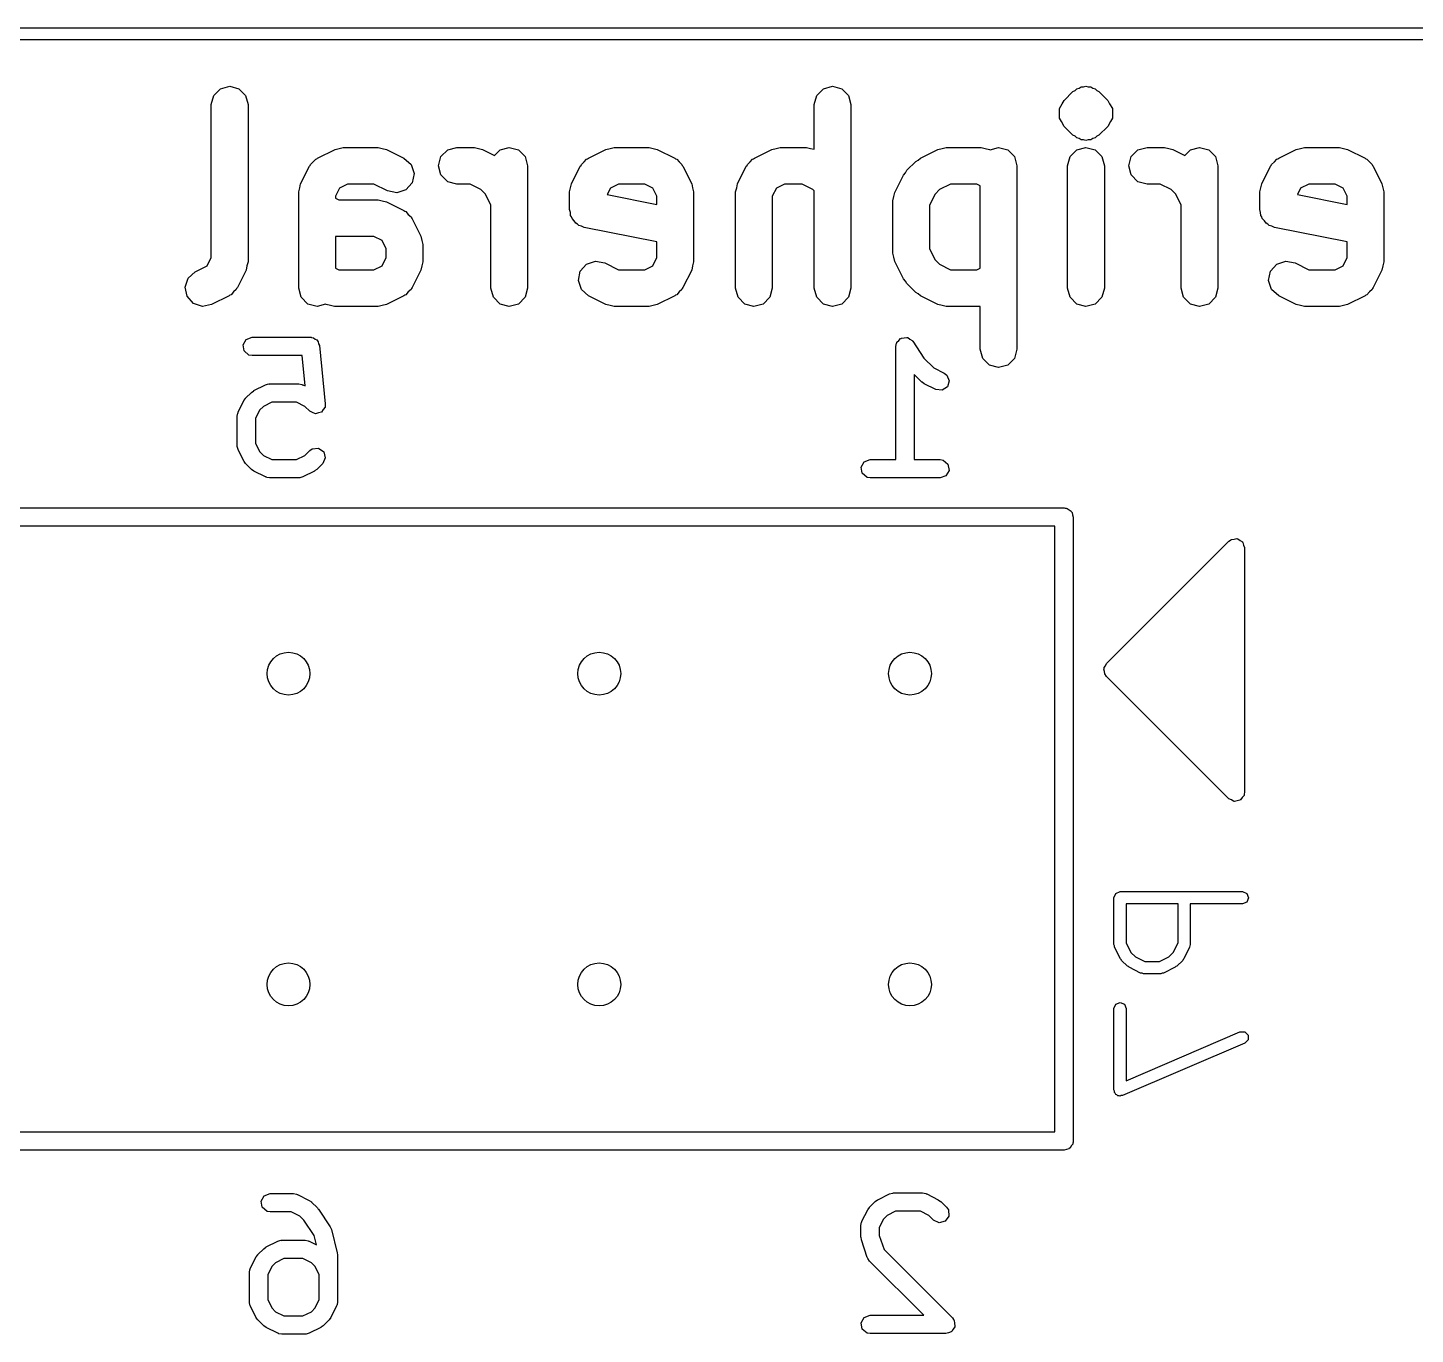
# Model space of a CAD drawing. Extents: x 0.05 to 3.95, y 0.04 to 3.84.
# Drawn here: x 1.5452 to 1.9917, y 0.0358 to 0.4563 of the extents above; entities that cross this region are included whole.
import ezdxf

# ---------------------------------------------------------------- set-up
doc = ezdxf.new("R2010")
doc.units = 0
doc.header["$MEASUREMENT"] = 0
doc.layers.add('BLACK', color=7, linetype='CONTINUOUS')

msp = doc.modelspace()

# ---------------------------------------------------------------- linework, layer by layer
at = {"layer": 'BLACK', "linetype": 'CONTINUOUS'}
for p, q in [((0.50669, 0.4563), (3.9437, 0.4563)), ((3.94567, 0.45236), (0.50472, 0.45236)), ((1.60427, 0.43156), (1.60507, 0.43451)), ((1.60507, 0.43451), (1.60723, 0.43668)), ((1.60723, 0.43668), (1.61018, 0.43747)), ((1.61018, 0.43747), (1.61313, 0.43668)), ((1.61313, 0.43668), (1.61529, 0.43451)), ((1.61529, 0.43451), (1.61609, 0.43156)), ((1.79831, 0.43156), (1.7991, 0.43451)), ((1.7991, 0.43451), (1.80127, 0.43668)), ((1.80127, 0.43668), (1.80422, 0.43747)), ((1.80422, 0.43747), (1.80717, 0.43668)), ((1.80717, 0.43668), (1.80933, 0.43451)), ((1.80933, 0.43451), (1.81012, 0.43156)), ((1.87878, 0.43293), (1.88159, 0.43574)), ((1.88159, 0.43574), (1.88227, 0.43613)), ((1.88159, 0.43574), (1.88159, 0.43574)), ((1.88159, 0.43574), (1.88159, 0.43574)), ((1.88227, 0.43613), (1.88282, 0.43668)), ((1.88282, 0.43668), (1.88357, 0.43688)), ((1.88357, 0.43688), (1.88424, 0.43727)), ((1.88424, 0.43727), (1.88502, 0.43727)), ((1.88502, 0.43727), (1.88577, 0.43747)), ((1.88577, 0.43747), (1.88652, 0.43727)), ((1.88652, 0.43727), (1.8873, 0.43727)), ((1.8873, 0.43727), (1.8873, 0.43727)), ((1.8873, 0.43727), (1.88797, 0.43688)), ((1.88797, 0.43688), (1.88872, 0.43668)), ((1.88872, 0.43668), (1.88927, 0.43613)), ((1.88927, 0.43613), (1.88995, 0.43574)), ((1.88995, 0.43574), (1.88995, 0.43574)), ((1.88995, 0.43574), (1.89276, 0.43293)), ((1.60427, 0.38234), (1.60427, 0.43156)), ((1.61609, 0.43156), (1.61609, 0.38094)), ((1.79831, 0.41718), (1.79831, 0.43156)), ((1.81012, 0.43156), (1.81012, 0.37251)), ((1.87725, 0.43028), (1.87815, 0.43183)), ((1.87725, 0.42722), (1.87725, 0.43028)), ((1.87725, 0.43028), (1.87725, 0.43028)), ((1.87815, 0.43183), (1.87878, 0.43293)), ((1.87878, 0.43293), (1.87878, 0.43293)), ((1.87878, 0.43293), (1.87878, 0.43293)), ((1.89276, 0.43293), (1.89339, 0.43183)), ((1.89339, 0.43183), (1.89429, 0.43028)), ((1.89429, 0.43028), (1.89429, 0.43028)), ((1.89429, 0.43028), (1.89429, 0.42722)), ((1.8779, 0.42611), (1.87725, 0.42722)), ((1.87878, 0.42457), (1.8779, 0.42611)), ((1.88159, 0.42176), (1.87878, 0.42457)), ((1.87878, 0.42457), (1.87878, 0.42457)), ((1.89276, 0.42457), (1.88995, 0.42176)), ((1.89364, 0.42611), (1.89276, 0.42457)), ((1.89429, 0.42722), (1.89364, 0.42611)), ((1.88227, 0.42137), (1.88159, 0.42176)), ((1.88282, 0.42082), (1.88227, 0.42137)), ((1.88357, 0.42062), (1.88282, 0.42082)), ((1.88424, 0.42023), (1.88357, 0.42062)), ((1.88502, 0.42023), (1.88424, 0.42023)), ((1.88424, 0.42023), (1.88424, 0.42023)), ((1.88577, 0.42003), (1.88502, 0.42023)), ((1.88652, 0.42023), (1.88577, 0.42003)), ((1.8873, 0.42023), (1.88652, 0.42023)), ((1.88797, 0.42062), (1.8873, 0.42023)), ((1.88872, 0.42082), (1.88797, 0.42062)), ((1.88927, 0.42137), (1.88872, 0.42082)), ((1.88995, 0.42176), (1.88927, 0.42137)), ((1.88995, 0.42176), (1.88995, 0.42176)), ((1.63847, 0.41435), (1.6441, 0.41716)), ((1.6441, 0.41716), (1.64543, 0.41743)), ((1.64543, 0.41743), (1.64674, 0.41778)), ((1.64674, 0.41778), (1.65799, 0.41778)), ((1.65799, 0.41778), (1.6593, 0.41743)), ((1.6593, 0.41743), (1.66063, 0.41716)), ((1.66063, 0.41716), (1.66625, 0.41435)), ((1.67818, 0.41483), (1.68034, 0.41699)), ((1.68034, 0.41699), (1.6833, 0.41778)), ((1.6833, 0.41778), (1.68892, 0.41778)), ((1.68892, 0.41778), (1.69023, 0.41743)), ((1.69023, 0.41743), (1.69156, 0.41716)), ((1.69156, 0.41716), (1.69544, 0.41522)), ((1.69544, 0.41522), (1.69722, 0.41699)), ((1.69722, 0.41699), (1.70017, 0.41778)), ((1.70017, 0.41778), (1.70312, 0.41699)), ((1.70312, 0.41699), (1.70528, 0.41483)), ((1.72565, 0.41435), (1.73127, 0.41716)), ((1.73127, 0.41716), (1.7326, 0.41743)), ((1.7326, 0.41743), (1.73391, 0.41778)), ((1.73391, 0.41778), (1.74516, 0.41778)), ((1.74516, 0.41778), (1.74647, 0.41743)), ((1.74647, 0.41743), (1.7478, 0.41716)), ((1.7478, 0.41716), (1.75343, 0.41435)), ((1.77908, 0.41435), (1.7847, 0.41716)), ((1.7847, 0.41716), (1.78603, 0.41743)), ((1.78603, 0.41743), (1.78735, 0.41778)), ((1.78735, 0.41778), (1.79578, 0.41778)), ((1.79578, 0.41778), (1.79709, 0.41743)), ((1.79709, 0.41743), (1.79831, 0.41718)), ((1.83251, 0.41435), (1.83814, 0.41716)), ((1.83814, 0.41716), (1.83947, 0.41743)), ((1.83947, 0.41743), (1.84078, 0.41778)), ((1.84078, 0.41778), (1.85202, 0.41778)), ((1.85202, 0.41778), (1.85334, 0.41743)), ((1.85334, 0.41743), (1.85467, 0.41716)), ((1.85467, 0.41716), (1.85489, 0.41704)), ((1.85489, 0.41704), (1.85765, 0.41778)), ((1.85765, 0.41778), (1.8606, 0.41699)), ((1.8606, 0.41699), (1.86276, 0.41483)), ((1.88066, 0.41483), (1.88282, 0.41699)), ((1.88282, 0.41699), (1.88577, 0.41778)), ((1.88577, 0.41778), (1.88872, 0.41699)), ((1.88872, 0.41699), (1.89088, 0.41483)), ((1.90034, 0.41483), (1.9025, 0.41699)), ((1.9025, 0.41699), (1.90546, 0.41778)), ((1.90546, 0.41778), (1.91108, 0.41778)), ((1.91108, 0.41778), (1.91239, 0.41743)), ((1.91239, 0.41743), (1.91372, 0.41716)), ((1.91372, 0.41716), (1.9176, 0.41522)), ((1.9176, 0.41522), (1.91938, 0.41699)), ((1.91938, 0.41699), (1.92233, 0.41778)), ((1.92233, 0.41778), (1.92528, 0.41699)), ((1.92528, 0.41699), (1.92744, 0.41483)), ((1.94781, 0.41435), (1.95343, 0.41716)), ((1.95343, 0.41716), (1.95476, 0.41743)), ((1.95476, 0.41743), (1.95607, 0.41778)), ((1.95607, 0.41778), (1.96732, 0.41778)), ((1.96732, 0.41778), (1.96863, 0.41743)), ((1.96863, 0.41743), (1.96996, 0.41716)), ((1.96996, 0.41716), (1.97559, 0.41435)), ((1.63302, 0.40608), (1.63583, 0.41171)), ((1.63583, 0.41171), (1.63607, 0.41198)), ((1.63607, 0.41198), (1.63619, 0.41232)), ((1.63619, 0.41232), (1.63707, 0.4131)), ((1.63707, 0.4131), (1.63786, 0.41399)), ((1.63786, 0.41399), (1.6382, 0.41411)), ((1.6382, 0.41411), (1.63847, 0.41435)), ((1.66625, 0.41435), (1.66854, 0.41232)), ((1.66854, 0.41232), (1.66951, 0.40942)), ((1.67739, 0.41188), (1.67818, 0.41483)), ((1.67818, 0.40892), (1.67739, 0.41188)), ((1.70528, 0.41483), (1.70607, 0.41188)), ((1.70607, 0.41188), (1.70607, 0.37251)), ((1.7202, 0.40608), (1.72301, 0.41171)), ((1.72301, 0.41171), (1.72325, 0.41198)), ((1.72325, 0.41198), (1.72336, 0.41232)), ((1.72336, 0.41232), (1.72425, 0.4131)), ((1.72425, 0.4131), (1.72504, 0.41399)), ((1.72504, 0.41399), (1.72538, 0.41411)), ((1.72538, 0.41411), (1.72565, 0.41435)), ((1.75343, 0.41435), (1.7537, 0.41411)), ((1.7537, 0.41411), (1.75404, 0.41399)), ((1.75404, 0.41399), (1.75483, 0.4131)), ((1.75483, 0.4131), (1.75572, 0.41232)), ((1.75572, 0.41232), (1.75583, 0.41198)), ((1.75583, 0.41198), (1.75607, 0.41171)), ((1.75607, 0.41171), (1.75888, 0.40608)), ((1.77363, 0.40608), (1.77644, 0.41171)), ((1.77644, 0.41171), (1.77668, 0.41198)), ((1.77668, 0.41198), (1.77679, 0.41232)), ((1.77679, 0.41232), (1.77768, 0.4131)), ((1.77768, 0.4131), (1.77847, 0.41399)), ((1.77847, 0.41399), (1.77881, 0.41411)), ((1.77881, 0.41411), (1.77908, 0.41435)), ((1.82816, 0.41043), (1.83098, 0.41324)), ((1.83098, 0.41324), (1.8318, 0.41372)), ((1.8318, 0.41372), (1.83251, 0.41435)), ((1.86276, 0.41483), (1.86355, 0.41188)), ((1.86355, 0.41188), (1.86355, 0.35282)), ((1.87986, 0.41188), (1.88066, 0.41483)), ((1.87986, 0.37251), (1.87986, 0.41188)), ((1.89088, 0.41483), (1.89168, 0.41188)), ((1.89168, 0.41188), (1.89168, 0.37251)), ((1.89955, 0.41188), (1.90034, 0.41483)), ((1.90034, 0.40892), (1.89955, 0.41188)), ((1.92744, 0.41483), (1.92823, 0.41188)), ((1.92823, 0.41188), (1.92823, 0.37251)), ((1.94236, 0.40608), (1.94517, 0.41171)), ((1.94517, 0.41171), (1.94541, 0.41198)), ((1.94541, 0.41198), (1.94552, 0.41232)), ((1.94552, 0.41232), (1.94641, 0.4131)), ((1.94641, 0.4131), (1.9472, 0.41399)), ((1.9472, 0.41399), (1.94754, 0.41411)), ((1.94754, 0.41411), (1.94781, 0.41435)), ((1.97559, 0.41435), (1.97586, 0.41411)), ((1.97586, 0.41411), (1.9762, 0.41399)), ((1.9762, 0.41399), (1.97699, 0.4131)), ((1.97699, 0.4131), (1.97788, 0.41232)), ((1.97788, 0.41232), (1.97799, 0.41198)), ((1.97799, 0.41198), (1.97823, 0.41171)), ((1.97823, 0.41171), (1.98104, 0.40608)), ((1.66889, 0.40642), (1.66686, 0.40414)), ((1.66951, 0.40942), (1.66889, 0.40642)), ((1.68034, 0.40676), (1.67818, 0.40892)), ((1.6833, 0.40597), (1.68034, 0.40676)), ((1.82425, 0.40327), (1.82706, 0.40889)), ((1.82706, 0.40889), (1.82769, 0.4096)), ((1.82769, 0.4096), (1.82816, 0.41043)), ((1.9025, 0.40676), (1.90034, 0.40892)), ((1.90546, 0.40597), (1.9025, 0.40676)), ((1.6324, 0.40344), (1.63275, 0.40475)), ((1.6324, 0.37251), (1.6324, 0.40344)), ((1.63275, 0.40475), (1.63302, 0.40608)), ((1.64552, 0.40466), (1.64421, 0.40205)), ((1.64421, 0.40205), (1.64421, 0.40147)), ((1.64813, 0.40597), (1.64552, 0.40466)), ((1.65659, 0.40597), (1.64813, 0.40597)), ((1.66097, 0.40378), (1.65659, 0.40597)), ((1.66396, 0.40317), (1.66097, 0.40378)), ((1.66686, 0.40414), (1.66396, 0.40317)), ((1.68753, 0.40597), (1.6833, 0.40597)), ((1.69105, 0.40421), (1.68753, 0.40597)), ((1.6925, 0.40275), (1.69105, 0.40421)), ((1.69426, 0.39923), (1.6925, 0.40275)), ((1.71957, 0.40344), (1.71992, 0.40475)), ((1.71957, 0.39782), (1.71957, 0.40344)), ((1.71992, 0.40475), (1.7202, 0.40608)), ((1.73269, 0.40466), (1.73166, 0.4026)), ((1.73166, 0.4026), (1.74769, 0.3994)), ((1.73531, 0.40597), (1.73269, 0.40466)), ((1.74377, 0.40597), (1.73531, 0.40597)), ((1.74639, 0.40466), (1.74377, 0.40597)), ((1.74769, 0.40205), (1.74639, 0.40466)), ((1.74769, 0.3994), (1.74769, 0.40205)), ((1.75888, 0.40608), (1.75915, 0.40475)), ((1.75915, 0.40475), (1.7595, 0.40344)), ((1.7595, 0.40344), (1.7595, 0.38094)), ((1.773, 0.40344), (1.77335, 0.40475)), ((1.773, 0.37251), (1.773, 0.40344)), ((1.77335, 0.40475), (1.77363, 0.40608)), ((1.78612, 0.40466), (1.78481, 0.40205)), ((1.78481, 0.40205), (1.78481, 0.37251)), ((1.78874, 0.40597), (1.78612, 0.40466)), ((1.79439, 0.40597), (1.78874, 0.40597)), ((1.79791, 0.40421), (1.79439, 0.40597)), ((1.79831, 0.40381), (1.79791, 0.40421)), ((1.79831, 0.37251), (1.79831, 0.40381)), ((1.82362, 0.40063), (1.82397, 0.40194)), ((1.82397, 0.40194), (1.82425, 0.40327)), ((1.83719, 0.40275), (1.83543, 0.39923)), ((1.83865, 0.40421), (1.83719, 0.40275)), ((1.84217, 0.40597), (1.83865, 0.40421)), ((1.85063, 0.40597), (1.84217, 0.40597)), ((1.85174, 0.40542), (1.85063, 0.40597)), ((1.85174, 0.37897), (1.85174, 0.40542)), ((1.90969, 0.40597), (1.90546, 0.40597)), ((1.91321, 0.40421), (1.90969, 0.40597)), ((1.91466, 0.40275), (1.91321, 0.40421)), ((1.91642, 0.39923), (1.91466, 0.40275)), ((1.94173, 0.40344), (1.94208, 0.40475)), ((1.94173, 0.39782), (1.94173, 0.40344)), ((1.94208, 0.40475), (1.94236, 0.40608)), ((1.95485, 0.40466), (1.95382, 0.4026)), ((1.95382, 0.4026), (1.96985, 0.3994)), ((1.95747, 0.40597), (1.95485, 0.40466)), ((1.96593, 0.40597), (1.95747, 0.40597)), ((1.96855, 0.40466), (1.96593, 0.40597)), ((1.96985, 0.40205), (1.96855, 0.40466)), ((1.96985, 0.3994), (1.96985, 0.40205)), ((1.98104, 0.40608), (1.98131, 0.40475)), ((1.98131, 0.40475), (1.98166, 0.40344)), ((1.98166, 0.40344), (1.98166, 0.38094)), ((1.64421, 0.40147), (1.64532, 0.40091)), ((1.64532, 0.40091), (1.65799, 0.40091)), ((1.65799, 0.40091), (1.6593, 0.40056)), ((1.6593, 0.40056), (1.66063, 0.40029)), ((1.66063, 0.40029), (1.66625, 0.39747)), ((1.66625, 0.39747), (1.66652, 0.39723)), ((1.69426, 0.37251), (1.69426, 0.39923)), ((1.71982, 0.39688), (1.71957, 0.39782)), ((1.82362, 0.38376), (1.82362, 0.40063)), ((1.83543, 0.39923), (1.83543, 0.38515)), ((1.91642, 0.37251), (1.91642, 0.39923)), ((1.94198, 0.39688), (1.94173, 0.39782)), ((1.66652, 0.39723), (1.66686, 0.39712)), ((1.66686, 0.39712), (1.66765, 0.39623)), ((1.66765, 0.39623), (1.66854, 0.39545)), ((1.66854, 0.39545), (1.66865, 0.3951)), ((1.66865, 0.3951), (1.66889, 0.39483)), ((1.66889, 0.39483), (1.6717, 0.38921)), ((1.71988, 0.39592), (1.71982, 0.39688)), ((1.72021, 0.39543), (1.71988, 0.39592)), ((1.72036, 0.39486), (1.72021, 0.39543)), ((1.72105, 0.39418), (1.72036, 0.39486)), ((1.72158, 0.39338), (1.72105, 0.39418)), ((1.72211, 0.39312), (1.72158, 0.39338)), ((1.72253, 0.3927), (1.72211, 0.39312)), ((1.94204, 0.39592), (1.94198, 0.39688)), ((1.94237, 0.39543), (1.94204, 0.39592)), ((1.94252, 0.39486), (1.94237, 0.39543)), ((1.9432, 0.39418), (1.94252, 0.39486)), ((1.94374, 0.39338), (1.9432, 0.39418)), ((1.94427, 0.39312), (1.94374, 0.39338)), ((1.94468, 0.3927), (1.94427, 0.39312)), ((1.65659, 0.3891), (1.64421, 0.3891)), ((1.64421, 0.3891), (1.64421, 0.37897)), ((1.65921, 0.38779), (1.65659, 0.3891)), ((1.6717, 0.38921), (1.67198, 0.38788)), ((1.72346, 0.39245), (1.72253, 0.3927)), ((1.72432, 0.39203), (1.72346, 0.39245)), ((1.74769, 0.38735), (1.72432, 0.39203)), ((1.94562, 0.39245), (1.94468, 0.3927)), ((1.94648, 0.39203), (1.94562, 0.39245)), ((1.96985, 0.38735), (1.94648, 0.39203)), ((1.66052, 0.38517), (1.65921, 0.38779)), ((1.66052, 0.38234), (1.66052, 0.38517)), ((1.67198, 0.38788), (1.67233, 0.38657)), ((1.67233, 0.38657), (1.67233, 0.38094)), ((1.74769, 0.38234), (1.74769, 0.38735)), ((1.83543, 0.38515), (1.83719, 0.38163)), ((1.96985, 0.38234), (1.96985, 0.38735)), ((1.5991, 0.37779), (1.60297, 0.37972)), ((1.60297, 0.37972), (1.60427, 0.38234)), ((1.61573, 0.37963), (1.61546, 0.3783)), ((1.61609, 0.38094), (1.61573, 0.37963)), ((1.65659, 0.37841), (1.65921, 0.37972)), ((1.65921, 0.37972), (1.66052, 0.38234)), ((1.67198, 0.37963), (1.6717, 0.3783)), ((1.67233, 0.38094), (1.67198, 0.37963)), ((1.72301, 0.37796), (1.72504, 0.38025)), ((1.72504, 0.38025), (1.72794, 0.38121)), ((1.72794, 0.38121), (1.73093, 0.3806)), ((1.73093, 0.3806), (1.73531, 0.37841)), ((1.74377, 0.37841), (1.74639, 0.37972)), ((1.74639, 0.37972), (1.74769, 0.38234)), ((1.75915, 0.37963), (1.75888, 0.3783)), ((1.7595, 0.38094), (1.75915, 0.37963)), ((1.82397, 0.38244), (1.82362, 0.38376)), ((1.82425, 0.38111), (1.82397, 0.38244)), ((1.82706, 0.37549), (1.82425, 0.38111)), ((1.83719, 0.38163), (1.83865, 0.38017)), ((1.83865, 0.38017), (1.84217, 0.37841)), ((1.94517, 0.37796), (1.9472, 0.38025)), ((1.9472, 0.38025), (1.9501, 0.38121)), ((1.9501, 0.38121), (1.95309, 0.3806)), ((1.95309, 0.3806), (1.95747, 0.37841)), ((1.96593, 0.37841), (1.96855, 0.37972)), ((1.96855, 0.37972), (1.96985, 0.38234)), ((1.98131, 0.37963), (1.98104, 0.3783)), ((1.98166, 0.38094), (1.98131, 0.37963)), ((1.59585, 0.37286), (1.59682, 0.37576)), ((1.59682, 0.37576), (1.5991, 0.37779)), ((1.61546, 0.3783), (1.61265, 0.37268)), ((1.64421, 0.37897), (1.64532, 0.37841)), ((1.64532, 0.37841), (1.65659, 0.37841)), ((1.6717, 0.3783), (1.66889, 0.37268)), ((1.7224, 0.37496), (1.72301, 0.37796)), ((1.73531, 0.37841), (1.74377, 0.37841)), ((1.75888, 0.3783), (1.75607, 0.37268)), ((1.82769, 0.37478), (1.82706, 0.37549)), ((1.84217, 0.37841), (1.85063, 0.37841)), ((1.85063, 0.37841), (1.85174, 0.37897)), ((1.94455, 0.37496), (1.94517, 0.37796)), ((1.95747, 0.37841), (1.96593, 0.37841)), ((1.98104, 0.3783), (1.97823, 0.37268)), ((1.59646, 0.36987), (1.59585, 0.37286)), ((1.61141, 0.37128), (1.61062, 0.37039)), ((1.6123, 0.37206), (1.61141, 0.37128)), ((1.61241, 0.37241), (1.6123, 0.37206)), ((1.61265, 0.37268), (1.61241, 0.37241)), ((1.63319, 0.36955), (1.6324, 0.37251)), ((1.66765, 0.37128), (1.66686, 0.37039)), ((1.66854, 0.37206), (1.66765, 0.37128)), ((1.66865, 0.37241), (1.66854, 0.37206)), ((1.66889, 0.37268), (1.66865, 0.37241)), ((1.69505, 0.36955), (1.69426, 0.37251)), ((1.70607, 0.37251), (1.70528, 0.36955)), ((1.72336, 0.37206), (1.7224, 0.37496)), ((1.72565, 0.37004), (1.72336, 0.37206)), ((1.75483, 0.37128), (1.75404, 0.37039)), ((1.75572, 0.37206), (1.75483, 0.37128)), ((1.75583, 0.37241), (1.75572, 0.37206)), ((1.75607, 0.37268), (1.75583, 0.37241)), ((1.77379, 0.36955), (1.773, 0.37251)), ((1.78481, 0.37251), (1.78402, 0.36955)), ((1.7991, 0.36955), (1.79831, 0.37251)), ((1.81012, 0.37251), (1.80933, 0.36955)), ((1.82816, 0.37395), (1.82769, 0.37478)), ((1.83098, 0.37114), (1.82816, 0.37395)), ((1.8318, 0.37067), (1.83098, 0.37114)), ((1.83251, 0.37004), (1.8318, 0.37067)), ((1.88066, 0.36955), (1.87986, 0.37251)), ((1.89168, 0.37251), (1.89088, 0.36955)), ((1.91721, 0.36955), (1.91642, 0.37251)), ((1.92823, 0.37251), (1.92744, 0.36955)), ((1.94552, 0.37206), (1.94455, 0.37496)), ((1.94781, 0.37004), (1.94552, 0.37206)), ((1.97699, 0.37128), (1.9762, 0.37039)), ((1.97788, 0.37206), (1.97699, 0.37128)), ((1.97799, 0.37241), (1.97788, 0.37206)), ((1.97823, 0.37268), (1.97799, 0.37241)), ((1.59849, 0.36758), (1.59646, 0.36987)), ((1.60139, 0.36661), (1.59849, 0.36758)), ((1.60438, 0.36723), (1.60139, 0.36661)), ((1.61001, 0.37004), (1.60438, 0.36723)), ((1.61028, 0.37028), (1.61001, 0.37004)), ((1.61062, 0.37039), (1.61028, 0.37028)), ((1.63535, 0.36739), (1.63319, 0.36955)), ((1.6383, 0.3666), (1.63535, 0.36739)), ((1.64106, 0.36734), (1.6383, 0.3666)), ((1.64128, 0.36723), (1.64106, 0.36734)), ((1.64261, 0.36695), (1.64128, 0.36723)), ((1.64393, 0.3666), (1.64261, 0.36695)), ((1.65799, 0.3666), (1.64393, 0.3666)), ((1.6593, 0.36695), (1.65799, 0.3666)), ((1.66063, 0.36723), (1.6593, 0.36695)), ((1.66625, 0.37004), (1.66063, 0.36723)), ((1.66652, 0.37028), (1.66625, 0.37004)), ((1.66686, 0.37039), (1.66652, 0.37028)), ((1.69722, 0.36739), (1.69505, 0.36955)), ((1.70017, 0.3666), (1.69722, 0.36739)), ((1.70312, 0.36739), (1.70017, 0.3666)), ((1.70528, 0.36955), (1.70312, 0.36739)), ((1.73127, 0.36723), (1.72565, 0.37004)), ((1.7326, 0.36695), (1.73127, 0.36723)), ((1.73391, 0.3666), (1.7326, 0.36695)), ((1.74516, 0.3666), (1.73391, 0.3666)), ((1.74647, 0.36695), (1.74516, 0.3666)), ((1.7478, 0.36723), (1.74647, 0.36695)), ((1.75343, 0.37004), (1.7478, 0.36723)), ((1.7537, 0.37028), (1.75343, 0.37004)), ((1.75404, 0.37039), (1.7537, 0.37028)), ((1.77596, 0.36739), (1.77379, 0.36955)), ((1.77891, 0.3666), (1.77596, 0.36739)), ((1.78186, 0.36739), (1.77891, 0.3666)), ((1.78402, 0.36955), (1.78186, 0.36739)), ((1.80127, 0.36739), (1.7991, 0.36955)), ((1.80422, 0.3666), (1.80127, 0.36739)), ((1.80717, 0.36739), (1.80422, 0.3666)), ((1.80933, 0.36955), (1.80717, 0.36739)), ((1.83814, 0.36723), (1.83251, 0.37004)), ((1.83946, 0.36695), (1.83814, 0.36723)), ((1.84078, 0.3666), (1.83946, 0.36695)), ((1.85174, 0.3666), (1.84078, 0.3666)), ((1.85174, 0.35282), (1.85174, 0.3666)), ((1.88282, 0.36739), (1.88066, 0.36955)), ((1.88577, 0.3666), (1.88282, 0.36739)), ((1.88872, 0.36739), (1.88577, 0.3666)), ((1.89088, 0.36955), (1.88872, 0.36739)), ((1.91938, 0.36739), (1.91721, 0.36955)), ((1.92233, 0.3666), (1.91938, 0.36739)), ((1.92528, 0.36739), (1.92233, 0.3666)), ((1.92744, 0.36955), (1.92528, 0.36739)), ((1.95343, 0.36723), (1.94781, 0.37004)), ((1.95476, 0.36695), (1.95343, 0.36723)), ((1.95607, 0.3666), (1.95476, 0.36695)), ((1.96732, 0.3666), (1.95607, 0.3666)), ((1.96863, 0.36695), (1.96732, 0.3666)), ((1.96996, 0.36723), (1.96863, 0.36695)), ((1.97559, 0.37004), (1.96996, 0.36723)), ((1.97586, 0.37028), (1.97559, 0.37004)), ((1.9762, 0.37039), (1.97586, 0.37028)), ((1.61449, 0.35426), (1.6155, 0.35601)), ((1.61484, 0.35227), (1.61449, 0.35426)), ((1.6155, 0.35601), (1.6174, 0.3567)), ((1.6174, 0.3567), (1.63615, 0.3567)), ((1.63615, 0.3567), (1.6363, 0.35667)), ((1.6363, 0.35667), (1.63637, 0.35669)), ((1.63637, 0.35669), (1.63648, 0.35664)), ((1.63648, 0.35664), (1.63716, 0.35652)), ((1.63716, 0.35652), (1.63764, 0.35612)), ((1.63764, 0.35612), (1.63821, 0.35586)), ((1.63821, 0.35586), (1.63839, 0.35549)), ((1.63839, 0.35549), (1.6387, 0.35522)), ((1.6387, 0.35522), (1.63881, 0.35461)), ((1.63881, 0.35461), (1.63908, 0.35404)), ((1.63908, 0.35404), (1.64096, 0.33529)), ((1.82461, 0.35375), (1.82478, 0.35476)), ((1.82461, 0.31733), (1.82461, 0.35375)), ((1.82478, 0.35476), (1.82489, 0.35489)), ((1.82489, 0.35489), (1.82491, 0.35506)), ((1.82491, 0.35506), (1.82553, 0.35565)), ((1.82553, 0.35565), (1.82608, 0.3563)), ((1.82608, 0.3563), (1.82625, 0.35633)), ((1.82625, 0.35633), (1.82637, 0.35645)), ((1.82637, 0.35645), (1.82723, 0.35651)), ((1.82723, 0.35651), (1.82807, 0.35665)), ((1.82807, 0.35665), (1.82822, 0.35657)), ((1.82822, 0.35657), (1.82839, 0.35658)), ((1.82839, 0.35658), (1.82908, 0.35607)), ((1.82908, 0.35607), (1.82982, 0.35564)), ((1.82982, 0.35564), (1.82988, 0.35549)), ((1.82988, 0.35549), (1.83002, 0.35539)), ((1.83002, 0.35539), (1.8336, 0.35)), ((1.85253, 0.34987), (1.85174, 0.35282)), ((1.86355, 0.35282), (1.86276, 0.34987)), ((1.61639, 0.35097), (1.61484, 0.35227)), ((1.6174, 0.3508), (1.61639, 0.35097)), ((1.63347, 0.3508), (1.6174, 0.3508)), ((1.63445, 0.34102), (1.63347, 0.3508)), ((1.8336, 0.35), (1.83681, 0.3468)), ((1.8547, 0.34771), (1.85253, 0.34987)), ((1.86276, 0.34987), (1.8606, 0.34771)), ((1.83297, 0.34229), (1.83051, 0.34474)), ((1.83051, 0.34474), (1.83051, 0.31733)), ((1.83681, 0.3468), (1.84013, 0.34514)), ((1.84013, 0.34514), (1.84095, 0.34453)), ((1.84095, 0.34453), (1.84176, 0.34268)), ((1.85765, 0.34692), (1.8547, 0.34771)), ((1.8606, 0.34771), (1.85765, 0.34692)), ((1.61718, 0.33896), (1.61791, 0.33947)), ((1.61791, 0.33947), (1.61795, 0.33952)), ((1.61795, 0.33952), (1.6217, 0.34139)), ((1.6217, 0.34139), (1.62268, 0.34168)), ((1.62268, 0.34168), (1.62286, 0.34164)), ((1.62286, 0.34164), (1.62302, 0.3417)), ((1.62302, 0.3417), (1.6324, 0.3417)), ((1.6324, 0.3417), (1.63341, 0.34152)), ((1.63341, 0.34152), (1.63354, 0.34141)), ((1.63354, 0.34141), (1.63372, 0.34139)), ((1.63372, 0.34139), (1.63445, 0.34102)), ((1.83303, 0.34226), (1.83297, 0.34229)), ((1.83374, 0.34173), (1.83303, 0.34226)), ((1.83749, 0.33986), (1.83374, 0.34173)), ((1.83949, 0.33963), (1.83749, 0.33986)), ((1.84118, 0.34074), (1.83949, 0.33963)), ((1.84176, 0.34268), (1.84118, 0.34074)), ((1.61288, 0.33257), (1.61476, 0.33632)), ((1.61476, 0.33632), (1.61528, 0.33703)), ((1.61528, 0.33703), (1.61531, 0.33709)), ((1.61531, 0.33709), (1.61718, 0.33896)), ((1.62372, 0.3358), (1.62102, 0.33445)), ((1.6317, 0.3358), (1.62372, 0.3358)), ((1.6344, 0.33445), (1.6317, 0.3358)), ((1.64096, 0.33529), (1.64088, 0.33427)), ((1.61257, 0.33125), (1.61275, 0.33226)), ((1.61257, 0.32188), (1.61257, 0.33125)), ((1.61275, 0.33226), (1.61286, 0.33239)), ((1.61286, 0.33239), (1.61288, 0.33257)), ((1.61982, 0.33325), (1.61848, 0.33055)), ((1.61848, 0.33055), (1.61848, 0.32257)), ((1.62102, 0.33445), (1.61982, 0.33325)), ((1.63593, 0.33291), (1.6344, 0.33445)), ((1.63595, 0.3329), (1.63593, 0.33291)), ((1.63596, 0.33289), (1.63595, 0.3329)), ((1.63686, 0.33248), (1.63596, 0.33289)), ((1.63776, 0.33206), (1.63686, 0.33248)), ((1.63778, 0.33206), (1.63776, 0.33206)), ((1.6378, 0.33205), (1.63778, 0.33206)), ((1.63875, 0.33232), (1.6378, 0.33205)), ((1.63971, 0.33258), (1.63875, 0.33232)), ((1.63972, 0.3326), (1.63971, 0.33258)), ((1.63974, 0.3326), (1.63972, 0.3326)), ((1.6403, 0.33342), (1.63974, 0.3326)), ((1.64087, 0.33424), (1.6403, 0.33342)), ((1.64088, 0.33427), (1.64087, 0.33426)), ((1.64087, 0.33426), (1.64087, 0.33424)), ((1.61263, 0.32171), (1.61257, 0.32188)), ((1.61259, 0.32154), (1.61263, 0.32171)), ((1.61288, 0.32056), (1.61259, 0.32154)), ((1.61848, 0.32257), (1.61982, 0.31988)), ((1.61476, 0.31681), (1.61288, 0.32056)), ((1.61982, 0.31988), (1.62102, 0.31868)), ((1.62102, 0.31868), (1.62372, 0.31733)), ((1.62372, 0.31733), (1.6317, 0.31733)), ((1.6317, 0.31733), (1.6344, 0.31868)), ((1.6344, 0.31868), (1.63593, 0.32022)), ((1.63593, 0.32022), (1.63677, 0.3208)), ((1.63677, 0.3208), (1.63878, 0.32098)), ((1.63878, 0.32098), (1.64044, 0.31982)), ((1.64096, 0.31787), (1.64011, 0.31604)), ((1.64044, 0.31982), (1.64096, 0.31787)), ((1.81441, 0.31664), (1.81631, 0.31733)), ((1.81631, 0.31733), (1.82461, 0.31733)), ((1.83051, 0.31733), (1.83881, 0.31733)), ((1.83881, 0.31733), (1.83982, 0.31715)), ((1.83982, 0.31715), (1.84136, 0.31585)), ((1.6148, 0.31676), (1.61476, 0.31681)), ((1.61531, 0.31604), (1.6148, 0.31676)), ((1.61718, 0.31416), (1.61531, 0.31604)), ((1.61724, 0.31414), (1.61718, 0.31416)), ((1.61795, 0.31361), (1.61724, 0.31414)), ((1.6217, 0.31174), (1.61795, 0.31361)), ((1.63747, 0.31361), (1.63372, 0.31174)), ((1.63751, 0.31366), (1.63747, 0.31361)), ((1.63823, 0.31416), (1.63751, 0.31366)), ((1.64011, 0.31604), (1.63823, 0.31416)), ((1.8134, 0.31489), (1.81441, 0.31664)), ((1.81375, 0.3129), (1.8134, 0.31489)), ((1.8153, 0.3116), (1.81375, 0.3129)), ((1.84172, 0.31386), (1.84071, 0.31211)), ((1.84136, 0.31585), (1.84172, 0.31386)), ((1.62188, 0.31172), (1.6217, 0.31174)), ((1.62201, 0.3116), (1.62188, 0.31172)), ((1.62302, 0.31142), (1.62201, 0.3116)), ((1.6324, 0.31142), (1.62302, 0.31142)), ((1.63256, 0.31149), (1.6324, 0.31142)), ((1.63273, 0.31144), (1.63256, 0.31149)), ((1.63372, 0.31174), (1.63273, 0.31144)), ((1.81631, 0.31142), (1.8153, 0.3116)), ((1.83881, 0.31142), (1.81631, 0.31142)), ((1.84071, 0.31211), (1.83881, 0.31142)), ((0.57953, 0.30177), (1.87874, 0.30177)), ((1.87874, 0.30177), (1.87912, 0.3017)), ((1.87912, 0.3017), (1.87925, 0.30173)), ((1.87925, 0.30173), (1.87937, 0.30166)), ((1.87937, 0.30166), (1.87975, 0.30159)), ((1.87975, 0.30159), (1.88034, 0.3011)), ((1.88034, 0.3011), (1.881, 0.30072)), ((1.881, 0.30072), (1.88109, 0.30047)), ((1.88109, 0.30047), (1.8813, 0.30029)), ((1.8813, 0.30029), (1.88143, 0.29954)), ((1.88143, 0.29954), (1.88169, 0.29882)), ((1.87579, 0.29587), (0.58248, 0.29587)), ((1.87579, 0.10098), (1.87579, 0.29587)), ((1.88169, 0.29882), (1.88169, 0.09803)), ((1.8924, 0.25169), (1.93177, 0.29106)), ((1.93177, 0.29106), (1.9323, 0.29143)), ((1.9323, 0.29143), (1.93238, 0.29153)), ((1.93238, 0.29153), (1.93246, 0.29155)), ((1.93246, 0.29155), (1.93261, 0.29165)), ((1.93261, 0.29165), (1.9335, 0.29173)), ((1.9335, 0.29173), (1.93437, 0.29188)), ((1.93437, 0.29188), (1.93449, 0.29182)), ((1.93449, 0.29182), (1.93462, 0.29183)), ((1.93462, 0.29183), (1.93535, 0.29132)), ((1.93535, 0.29132), (1.93612, 0.29087)), ((1.93612, 0.29087), (1.93617, 0.29075)), ((1.93617, 0.29075), (1.93628, 0.29067)), ((1.93628, 0.29067), (1.93651, 0.28981)), ((1.93651, 0.28981), (1.93681, 0.28898)), ((1.93681, 0.28898), (1.93681, 0.21024)), ((1.89155, 0.24986), (1.89166, 0.25011)), ((1.89164, 0.25037), (1.89208, 0.251)), ((1.89166, 0.25011), (1.89164, 0.25037)), ((1.89208, 0.251), (1.8924, 0.25169)), ((1.89175, 0.24912), (1.89155, 0.24986)), ((1.89181, 0.24836), (1.89175, 0.24912)), ((1.89204, 0.24804), (1.89181, 0.24836)), ((1.89207, 0.24791), (1.89204, 0.24804)), ((1.89218, 0.24784), (1.89207, 0.24791)), ((1.8924, 0.24752), (1.89218, 0.24784)), ((1.93177, 0.20815), (1.8924, 0.24752)), ((1.93681, 0.21024), (1.9367, 0.2096)), ((1.93258, 0.20777), (1.93177, 0.20815)), ((1.93335, 0.20733), (1.93258, 0.20777)), ((1.93348, 0.20735), (1.93335, 0.20733)), ((1.9336, 0.2073), (1.93348, 0.20735)), ((1.93446, 0.20752), (1.9336, 0.2073)), ((1.93533, 0.20768), (1.93446, 0.20752)), ((1.93542, 0.20778), (1.93533, 0.20768)), ((1.93555, 0.20782), (1.93542, 0.20778)), ((1.93606, 0.20855), (1.93555, 0.20782)), ((1.93663, 0.20923), (1.93606, 0.20855)), ((1.93666, 0.20941), (1.93663, 0.20923)), ((1.93671, 0.20947), (1.93666, 0.20941)), ((1.9367, 0.2096), (1.93671, 0.20947)), ((1.89478, 0.1763), (1.89536, 0.17769)), ((1.89478, 0.16131), (1.89478, 0.1763)), ((1.89536, 0.17769), (1.89675, 0.17827)), ((1.89675, 0.17827), (1.93612, 0.17827)), ((1.9154, 0.17433), (1.89872, 0.17433)), ((1.89872, 0.17433), (1.89872, 0.16177)), ((1.9154, 0.16177), (1.9154, 0.17433)), ((1.93612, 0.17433), (1.91934, 0.17433)), ((1.91934, 0.17433), (1.91934, 0.16131)), ((1.93612, 0.17827), (1.93751, 0.17769)), ((1.93751, 0.17491), (1.93612, 0.17433)), ((1.93751, 0.17769), (1.93809, 0.1763)), ((1.93809, 0.1763), (1.93751, 0.17491)), ((1.89496, 0.16088), (1.89478, 0.16131)), ((1.89499, 0.16042), (1.89496, 0.16088)), ((1.89872, 0.16177), (1.90024, 0.15872)), ((1.91388, 0.15872), (1.9154, 0.16177)), ((1.91916, 0.16088), (1.91913, 0.16042)), ((1.91934, 0.16131), (1.91916, 0.16088)), ((1.89686, 0.15668), (1.89499, 0.16042)), ((1.89711, 0.15646), (1.89686, 0.15668)), ((1.89723, 0.15616), (1.89711, 0.15646)), ((1.90024, 0.15872), (1.90166, 0.1573)), ((1.90166, 0.1573), (1.90471, 0.15577)), ((1.90941, 0.15577), (1.91246, 0.1573)), ((1.91246, 0.1573), (1.91388, 0.15872)), ((1.91701, 0.15646), (1.91689, 0.15616)), ((1.91726, 0.15668), (1.91701, 0.15646)), ((1.91913, 0.16042), (1.91726, 0.15668)), ((1.89911, 0.15429), (1.89723, 0.15616)), ((1.89941, 0.15416), (1.89911, 0.15429)), ((1.89962, 0.15392), (1.89941, 0.15416)), ((1.90337, 0.15205), (1.89962, 0.15392)), ((1.90382, 0.15201), (1.90337, 0.15205)), ((1.90425, 0.15184), (1.90382, 0.15201)), ((1.90987, 0.15184), (1.90425, 0.15184)), ((1.90471, 0.15577), (1.90941, 0.15577)), ((1.9103, 0.15201), (1.90987, 0.15184)), ((1.91075, 0.15205), (1.9103, 0.15201)), ((1.9145, 0.15392), (1.91075, 0.15205)), ((1.91471, 0.15416), (1.9145, 0.15392)), ((1.91501, 0.15429), (1.91471, 0.15416)), ((1.91689, 0.15616), (1.91501, 0.15429)), ((1.89478, 0.14068), (1.89536, 0.14207)), ((1.89478, 0.11444), (1.89478, 0.14068)), ((1.89536, 0.14207), (1.89675, 0.14265)), ((1.89675, 0.14265), (1.89814, 0.14207)), ((1.89814, 0.14207), (1.89872, 0.14068)), ((1.89872, 0.14068), (1.89872, 0.11742)), ((1.89872, 0.11742), (1.93534, 0.13312)), ((1.93534, 0.13312), (1.93685, 0.13314)), ((1.93685, 0.13314), (1.93793, 0.13208)), ((1.93795, 0.13058), (1.93689, 0.1295)), ((1.93793, 0.13208), (1.93795, 0.13058)), ((1.93689, 0.1295), (1.89752, 0.11263)), ((1.89493, 0.11406), (1.89478, 0.11444)), ((1.89494, 0.11366), (1.89493, 0.11406)), ((1.89521, 0.11339), (1.89494, 0.11366)), ((1.89536, 0.11304), (1.89521, 0.11339)), ((1.89573, 0.11289), (1.89536, 0.11304)), ((1.89602, 0.11261), (1.89573, 0.11289)), ((1.8964, 0.11261), (1.89602, 0.11261)), ((1.89675, 0.11247), (1.8964, 0.11261)), ((1.89712, 0.11262), (1.89675, 0.11247)), ((1.89752, 0.11263), (1.89712, 0.11262)), ((0.58248, 0.10098), (1.87579, 0.10098)), ((1.87874, 0.09508), (0.57953, 0.09508)), ((1.87946, 0.09534), (1.87874, 0.09508)), ((1.88022, 0.09547), (1.87946, 0.09534)), ((1.88039, 0.09568), (1.88022, 0.09547)), ((1.88064, 0.09577), (1.88039, 0.09568)), ((1.88102, 0.09643), (1.88064, 0.09577)), ((1.88151, 0.09702), (1.88102, 0.09643)), ((1.88158, 0.09741), (1.88151, 0.09702)), ((1.88165, 0.09752), (1.88158, 0.09741)), ((1.88169, 0.09803), (1.88163, 0.09765)), ((1.88163, 0.09765), (1.88165, 0.09752)), ((1.6203, 0.07867), (1.62131, 0.08042)), ((1.62131, 0.08042), (1.62321, 0.08111)), ((1.62321, 0.08111), (1.63071, 0.08111)), ((1.63071, 0.08111), (1.63172, 0.08093)), ((1.63172, 0.08093), (1.63185, 0.08082)), ((1.63185, 0.08082), (1.63203, 0.0808)), ((1.63203, 0.0808), (1.63578, 0.07892)), ((1.81874, 0.07912), (1.82249, 0.08099)), ((1.82249, 0.08099), (1.82347, 0.08129)), ((1.82347, 0.08129), (1.82364, 0.08125)), ((1.82364, 0.08125), (1.82381, 0.08131)), ((1.82381, 0.08131), (1.83318, 0.08131)), ((1.83318, 0.08131), (1.83419, 0.08113)), ((1.83419, 0.08113), (1.83433, 0.08101)), ((1.83433, 0.08101), (1.8345, 0.08099)), ((1.8345, 0.08099), (1.83825, 0.07912)), ((1.62065, 0.07668), (1.6203, 0.07867)), ((1.6222, 0.07538), (1.62065, 0.07668)), ((1.63578, 0.07892), (1.63649, 0.0784)), ((1.63649, 0.0784), (1.63655, 0.07837)), ((1.63655, 0.07837), (1.63842, 0.0765)), ((1.63842, 0.0765), (1.63868, 0.07613)), ((1.63868, 0.07613), (1.63879, 0.07605)), ((1.63879, 0.07605), (1.64254, 0.07042)), ((1.81367, 0.07218), (1.81554, 0.07592)), ((1.81554, 0.07592), (1.81607, 0.07663)), ((1.81607, 0.07663), (1.8161, 0.07669)), ((1.8161, 0.07669), (1.81797, 0.07857)), ((1.81797, 0.07857), (1.8187, 0.07907)), ((1.8187, 0.07907), (1.81874, 0.07912)), ((1.83825, 0.07912), (1.83896, 0.07859)), ((1.83896, 0.07859), (1.83902, 0.07857)), ((1.83902, 0.07857), (1.8409, 0.07669)), ((1.8409, 0.07669), (1.84148, 0.07585)), ((1.62321, 0.0752), (1.6222, 0.07538)), ((1.63001, 0.0752), (1.62321, 0.0752)), ((1.63271, 0.07386), (1.63001, 0.0752)), ((1.63404, 0.07253), (1.63271, 0.07386)), ((1.63734, 0.06757), (1.63404, 0.07253)), ((1.81336, 0.07085), (1.81354, 0.07186)), ((1.81354, 0.07186), (1.81365, 0.072)), ((1.81365, 0.072), (1.81367, 0.07218)), ((1.82061, 0.07286), (1.81926, 0.07016)), ((1.82181, 0.07405), (1.82061, 0.07286)), ((1.82451, 0.0754), (1.82181, 0.07405)), ((1.83249, 0.0754), (1.82451, 0.0754)), ((1.83518, 0.07405), (1.83249, 0.0754)), ((1.83672, 0.07252), (1.83518, 0.07405)), ((1.83855, 0.07166), (1.83672, 0.07252)), ((1.8405, 0.07219), (1.83855, 0.07166)), ((1.84166, 0.07384), (1.8405, 0.07219)), ((1.84148, 0.07585), (1.84166, 0.07384)), ((1.63807, 0.06465), (1.63734, 0.06757)), ((1.64254, 0.07042), (1.64294, 0.06951)), ((1.64294, 0.06951), (1.64295, 0.0695)), ((1.64295, 0.0695), (1.64482, 0.062)), ((1.81336, 0.0671), (1.81336, 0.07085)), ((1.81338, 0.06704), (1.81336, 0.0671)), ((1.81351, 0.06617), (1.81338, 0.06704)), ((1.81926, 0.07016), (1.81926, 0.06758)), ((1.81926, 0.06758), (1.82077, 0.06308)), ((1.61925, 0.0615), (1.62112, 0.06337)), ((1.62112, 0.06337), (1.62184, 0.06388)), ((1.62184, 0.06388), (1.62189, 0.06392)), ((1.62189, 0.06392), (1.62564, 0.0658)), ((1.62564, 0.0658), (1.62662, 0.06609)), ((1.62662, 0.06609), (1.62679, 0.06605)), ((1.62679, 0.06605), (1.62696, 0.06611)), ((1.62696, 0.06611), (1.63446, 0.06611)), ((1.63446, 0.06611), (1.63547, 0.06593)), ((1.63547, 0.06593), (1.6356, 0.06582)), ((1.6356, 0.06582), (1.63578, 0.0658)), ((1.63578, 0.0658), (1.63807, 0.06465)), ((1.81538, 0.06055), (1.81351, 0.06617)), ((1.82077, 0.06308), (1.84277, 0.04107)), ((1.61682, 0.05698), (1.61869, 0.06073)), ((1.61869, 0.06073), (1.61922, 0.06144)), ((1.61922, 0.06144), (1.61925, 0.0615)), ((1.62496, 0.05886), (1.62376, 0.05766)), ((1.62766, 0.06021), (1.62496, 0.05886)), ((1.63376, 0.06021), (1.62766, 0.06021)), ((1.63646, 0.05886), (1.63376, 0.06021)), ((1.63766, 0.05766), (1.63646, 0.05886)), ((1.64482, 0.062), (1.64486, 0.06141)), ((1.64486, 0.06141), (1.64491, 0.06128)), ((1.64491, 0.06128), (1.64491, 0.04629)), ((1.81549, 0.06041), (1.81538, 0.06055)), ((1.81551, 0.06023), (1.81549, 0.06041)), ((1.8161, 0.05939), (1.81551, 0.06023)), ((1.83355, 0.04194), (1.8161, 0.05939)), ((1.61651, 0.05566), (1.61669, 0.05667)), ((1.61651, 0.04629), (1.61651, 0.05566)), ((1.61669, 0.05667), (1.6168, 0.0568)), ((1.6168, 0.0568), (1.61682, 0.05698)), ((1.62376, 0.05766), (1.62241, 0.05496)), ((1.62241, 0.05496), (1.62241, 0.04698)), ((1.639, 0.05496), (1.63766, 0.05766)), ((1.639, 0.04698), (1.639, 0.05496)), ((1.61657, 0.04612), (1.61651, 0.04629)), ((1.61653, 0.04595), (1.61657, 0.04612)), ((1.61682, 0.04497), (1.61653, 0.04595)), ((1.61869, 0.04122), (1.61682, 0.04497)), ((1.62241, 0.04698), (1.62376, 0.04429)), ((1.63766, 0.04429), (1.639, 0.04698)), ((1.6446, 0.04497), (1.64272, 0.04122)), ((1.64462, 0.04514), (1.6446, 0.04497)), ((1.64473, 0.04528), (1.64462, 0.04514)), ((1.64491, 0.04629), (1.64473, 0.04528)), ((1.61874, 0.04117), (1.61869, 0.04122)), ((1.61925, 0.04045), (1.61874, 0.04117)), ((1.62112, 0.03857), (1.61925, 0.04045)), ((1.62376, 0.04429), (1.62496, 0.04309)), ((1.62496, 0.04309), (1.62766, 0.04174)), ((1.62766, 0.04174), (1.63376, 0.04174)), ((1.63376, 0.04174), (1.63646, 0.04309)), ((1.63646, 0.04309), (1.63766, 0.04429)), ((1.64217, 0.04045), (1.6403, 0.03857)), ((1.6422, 0.04051), (1.64217, 0.04045)), ((1.64272, 0.04122), (1.6422, 0.04051)), ((1.8134, 0.0395), (1.81441, 0.04125)), ((1.81441, 0.04125), (1.81631, 0.04194)), ((1.81631, 0.04194), (1.83355, 0.04194)), ((1.84277, 0.04107), (1.84314, 0.04054)), ((1.84314, 0.04054), (1.84324, 0.04046)), ((1.84324, 0.04046), (1.84325, 0.04038)), ((1.84325, 0.04038), (1.84336, 0.04023)), ((1.84336, 0.04023), (1.84344, 0.03935)), ((1.62118, 0.03855), (1.62112, 0.03857)), ((1.62189, 0.03802), (1.62118, 0.03855)), ((1.62564, 0.03615), (1.62189, 0.03802)), ((1.62581, 0.03613), (1.62564, 0.03615)), ((1.62595, 0.03601), (1.62581, 0.03613)), ((1.62696, 0.03583), (1.62595, 0.03601)), ((1.63446, 0.03583), (1.62696, 0.03583)), ((1.63462, 0.03589), (1.63446, 0.03583)), ((1.6348, 0.03585), (1.63462, 0.03589)), ((1.63578, 0.03615), (1.6348, 0.03585)), ((1.63953, 0.03802), (1.63578, 0.03615)), ((1.63957, 0.03807), (1.63953, 0.03802)), ((1.6403, 0.03857), (1.63957, 0.03807)), ((1.81375, 0.03751), (1.8134, 0.0395)), ((1.8153, 0.03621), (1.81375, 0.03751)), ((1.81631, 0.03603), (1.8153, 0.03621)), ((1.84068, 0.03603), (1.81631, 0.03603)), ((1.84152, 0.03633), (1.84068, 0.03603)), ((1.84238, 0.03656), (1.84152, 0.03633)), ((1.84245, 0.03668), (1.84238, 0.03656)), ((1.84258, 0.03672), (1.84245, 0.03668)), ((1.84302, 0.03749), (1.84258, 0.03672)), ((1.84353, 0.03822), (1.84302, 0.03749)), ((1.84344, 0.03935), (1.84359, 0.03847)), ((1.84359, 0.03847), (1.84352, 0.03835)), ((1.84352, 0.03835), (1.84353, 0.03822))]:
    msp.add_line(p, q, dxfattribs=at)
at = {"layer": 'BLACK'}
for centre in [(1.62913, 0.24843), (1.72913, 0.24843), (1.82913, 0.24843), (1.62913, 0.14843), (1.72913, 0.14843), (1.82913, 0.14843)]:
    msp.add_circle(centre, 0.00689, dxfattribs=at)

doc.saveas('drawing.dxf')
